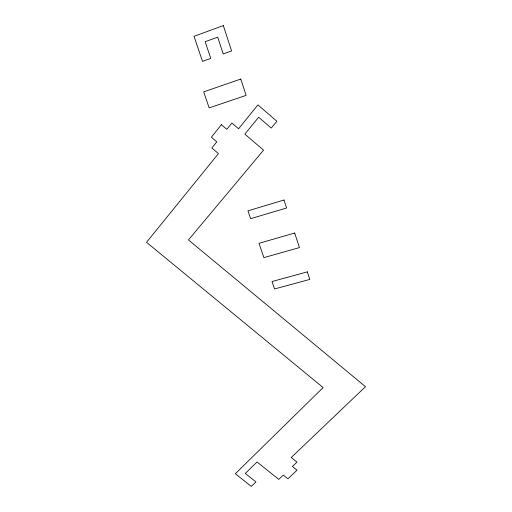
<?xml version="1.0" encoding="UTF-8"?>
<svg xmlns="http://www.w3.org/2000/svg" width="512" height="512" viewBox="0 0 512 512"><rect width="100%" height="100%" fill="white"/><g stroke="black" fill="none" stroke-linecap="round" stroke-linejoin="round"><path stroke-width="0.77" d="M221.382 124.691L211.386 137.21L216.794 141.805L211.834 147.974L218.458 153.594L146.522 242.304L323.13 387.571L235.341 473.741L251.27 486.4L255.936 481.914L245.299 473.446L257.043 461.997L278.771 479.373L283.283 475.104L287.904 478.803L297.03 470.214L292.39 466.477L296.986 462.125L291.251 457.504L365.478 386.682L188.461 239.936L263.558 150.144L244.851 134.131L258.656 117.229L271.245 128.064L276.883 121.274L257.926 104.909L238.586 128.768L231.885 123.034L226.816 129.338L221.382 124.691M223.328 25.6L194.016 36.32L202.477 61.338L210.739 58.394L205.152 41.702L217.69 37.158L223.226 53.952L231.61 50.963L223.328 25.6M240.774 79.053L203.693 91.866L209.171 107.904L246.106 95.373L240.774 79.053M283.987 200.026L247.968 210.822L250.637 218.675L286.579 208.006L283.987 200.026M294.714 233.03L259.014 243.302L263.885 257.626L299.443 247.59L294.714 233.03M307.334 271.866L272.019 281.523L274.547 288.96L309.792 279.418L307.334 271.866"/></g></svg>
